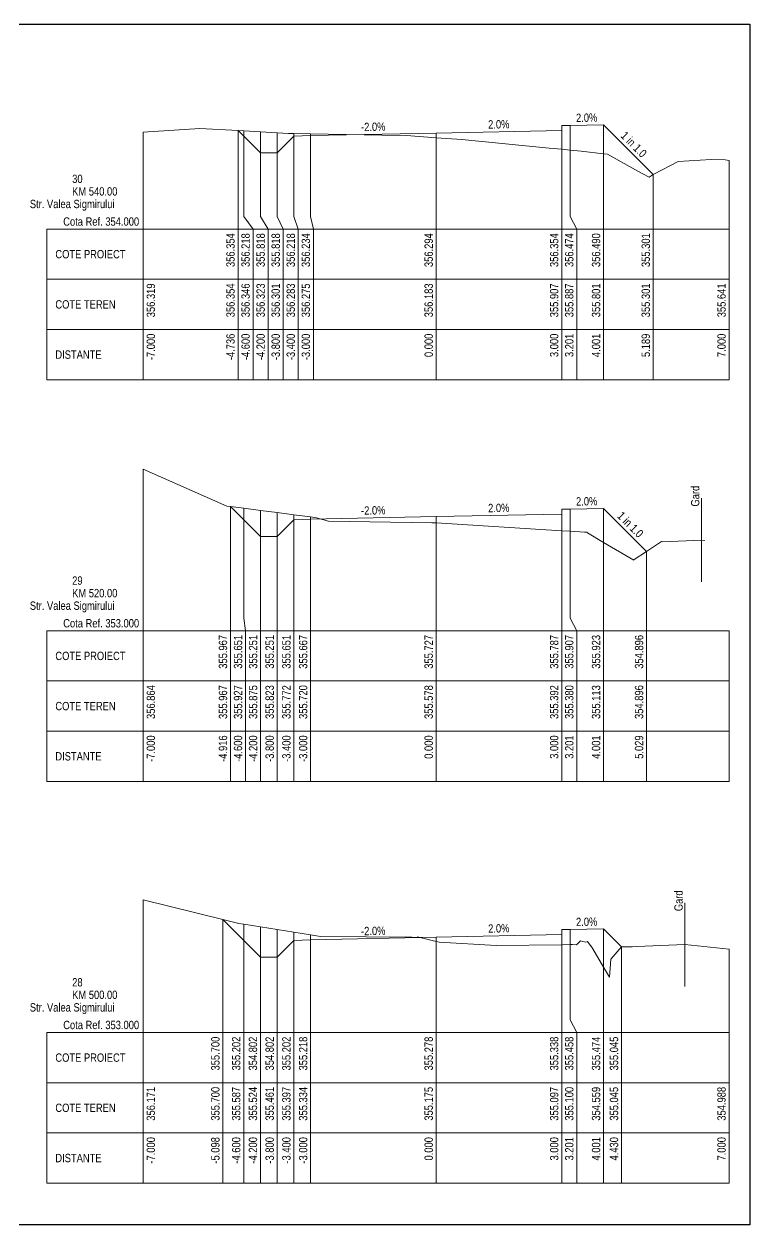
# Model space of a CAD drawing. Extents: x 1 to 634, y 0 to 594.
# Drawn here: x 267.15 to 284.5, y 0 to 28.7 of the extents above; entities that cross this region are included whole.
import ezdxf
from ezdxf.enums import TextEntityAlignment as Align

# ---------------------------------------------------------------- set-up
doc = ezdxf.new("R2010")
doc.units = 0
doc.header["$MEASUREMENT"] = 0
doc.layers.add('ARD-No Plot', color=1, linetype='Continuous', lineweight=0, plot=False)
for name, color, linetype, lineweight in [('Cartus', 7, 'Continuous', 0), ('DESIGN-TEXT', 7, 'Continuous', 0), ('EXISTING-TEXT', 7, 'Continuous', 0), ('LINES', 7, 'Continuous', 0), ('Text', 7, 'Continuous', 0), ('X-RL', 7, 'Continuous', 0), ('XPLOT-DESIGN', 5, 'Continuous', 0), ('XPLOT-EXISTING', 3, 'Continuous', 0), ('XPLOT-GRADE', 7, 'Continuous', 0), ('XPLOT-KM', 7, 'Continuous', 0), ('XPLOT-TITLE', 7, 'Continuous', 0)]:
    doc.layers.add(name, color=color, linetype=linetype, lineweight=lineweight)
doc.styles.add('$5$$0$Arial', font='arial.ttf', dxfattribs={"width": 0.8})

# ---------------------------------------------------------------- blocks, each defined once
blk = doc.blocks.new('$4$$0$A3_TRANSV_ALIN_TIRENA')
at = {"layer": ''}
blk.add_lwpolyline([(0, 0), (0, 287), (345, 287), (345, 0)], close=True, dxfattribs=at)

msp = doc.modelspace()

# ---------------------------------------------------------------- linework, layer by layer
at = {"layer": 'LINES'}
for p, q in [((270, 24.1), (270, 26.119)), ((270, 24.1), (270, 26.119)), ((272.264, 24.1), (272.264, 26.154)), ((272.264, 24.1), (272.264, 26.154)), ((272.264, 24.1), (272.264, 26.154)), ((272.4, 24.1), (272.4, 26.146)), ((272.4, 24.1), (272.4, 26.146)), ((272.4, 24.1), (272.4, 26.146)), ((272.8, 24.1), (272.8, 26.123)), ((272.8, 24.1), (272.8, 26.123)), ((272.8, 24.1), (272.8, 26.123)), ((280, 24.1), (280, 26.154)), ((280, 24.1), (280, 26.154)), ((280, 24.1), (280, 26.154)), ((280.201, 24.1), (280.201, 26.274)), ((280.201, 24.1), (280.201, 26.274)), ((280.201, 24.1), (280.201, 26.274)), ((281.001, 24.1), (281.001, 26.29)), ((281.001, 24.1), (281.001, 26.29)), ((281.001, 24.1), (281.001, 26.29)), ((273.2, 24.1), (273.2, 26.101)), ((273.2, 24.1), (273.2, 26.101)), ((273.2, 24.1), (273.2, 26.101)), ((273.6, 24.1), (273.6, 26.083)), ((273.6, 24.1), (273.6, 26.083)), ((273.6, 24.1), (273.6, 26.083)), ((274, 24.1), (274, 26.075)), ((274, 24.1), (274, 26.075)), ((274, 24.1), (274, 26.075)), ((277, 24.1), (277, 26.094)), ((277, 24.1), (277, 26.094)), ((277, 24.1), (277, 26.094)), ((284, 24.1), (284, 25.441)), ((284, 24.1), (284, 25.441)), ((282.189, 24.1), (282.189, 25.101)), ((282.189, 24.1), (282.189, 25.101)), ((282.189, 24.1), (282.189, 25.101)), ((270, 23.8), (270, 24.1)), ((270, 23.8), (270, 24.1)), ((272.264, 23.8), (272.264, 24.1)), ((272.264, 23.8), (272.264, 24.1)), ((272.264, 23.8), (272.264, 24.1)), ((272.624, 23.8), (272.4, 24.1)), ((272.624, 23.8), (272.4, 24.1)), ((272.624, 23.8), (272.4, 24.1)), ((272.984, 23.8), (272.8, 24.1)), ((272.984, 23.8), (272.8, 24.1)), ((272.984, 23.8), (272.8, 24.1)), ((273.344, 23.8), (273.2, 24.1)), ((273.344, 23.8), (273.2, 24.1)), ((273.344, 23.8), (273.2, 24.1)), ((273.704, 23.8), (273.6, 24.1)), ((273.704, 23.8), (273.6, 24.1)), ((273.704, 23.8), (273.6, 24.1)), ((274.064, 23.8), (274, 24.1)), ((274.064, 23.8), (274, 24.1)), ((274.064, 23.8), (274, 24.1)), ((277, 23.8), (277, 24.1)), ((277, 23.8), (277, 24.1)), ((277, 23.8), (277, 24.1)), ((280, 23.8), (280, 24.1)), ((280, 23.8), (280, 24.1)), ((280, 23.8), (280, 24.1)), ((280.36, 23.8), (280.201, 24.1)), ((280.36, 23.8), (280.201, 24.1)), ((280.36, 23.8), (280.201, 24.1)), ((281.001, 23.8), (281.001, 24.1)), ((281.001, 23.8), (281.001, 24.1)), ((281.001, 23.8), (281.001, 24.1)), ((282.189, 23.8), (282.189, 24.1)), ((282.189, 23.8), (282.189, 24.1)), ((282.189, 23.8), (282.189, 24.1)), ((284, 23.8), (284, 24.1)), ((284, 23.8), (284, 24.1)), ((267.698, 22.6), (267.698, 23.8)), ((267.698, 23.8), (270, 23.8)), ((270, 20.2), (270, 23.8)), ((270, 20.2), (270, 23.8)), ((270, 20.2), (270, 23.8)), ((270, 23.8), (284, 23.8)), ((272.264, 20.2), (272.264, 23.8)), ((272.264, 20.2), (272.264, 23.8)), ((272.264, 20.2), (272.264, 23.8)), ((272.624, 20.2), (272.624, 23.8)), ((272.624, 20.2), (272.624, 23.8)), ((272.624, 20.2), (272.624, 23.8)), ((272.984, 20.2), (272.984, 23.8)), ((272.984, 20.2), (272.984, 23.8)), ((272.984, 20.2), (272.984, 23.8)), ((273.344, 20.2), (273.344, 23.8)), ((273.344, 20.2), (273.344, 23.8)), ((273.344, 20.2), (273.344, 23.8)), ((273.704, 20.2), (273.704, 23.8)), ((273.704, 20.2), (273.704, 23.8)), ((273.704, 20.2), (273.704, 23.8)), ((274.064, 20.2), (274.064, 23.8)), ((274.064, 20.2), (274.064, 23.8)), ((274.064, 20.2), (274.064, 23.8)), ((277, 20.2), (277, 23.8)), ((277, 20.2), (277, 23.8)), ((277, 20.2), (277, 23.8)), ((280, 20.2), (280, 23.8)), ((280, 20.2), (280, 23.8)), ((280, 20.2), (280, 23.8)), ((280.36, 20.2), (280.36, 23.8)), ((280.36, 20.2), (280.36, 23.8)), ((280.36, 20.2), (280.36, 23.8)), ((281.001, 20.2), (281.001, 23.8)), ((281.001, 20.2), (281.001, 23.8)), ((281.001, 20.2), (281.001, 23.8)), ((282.189, 20.2), (282.189, 23.8)), ((282.189, 20.2), (282.189, 23.8)), ((282.189, 20.2), (282.189, 23.8)), ((284, 20.2), (284, 23.8)), ((284, 20.2), (284, 23.8)), ((284, 20.2), (284, 23.8)), ((267.698, 21.4), (267.698, 22.6)), ((267.698, 22.6), (270, 22.6)), ((270, 22.6), (267.698, 22.6)), ((270, 22.6), (284, 22.6)), ((267.698, 20.2), (267.698, 21.4)), ((267.698, 21.4), (270, 21.4)), ((270, 21.4), (267.698, 21.4)), ((270, 21.4), (284, 21.4)), ((270, 20.2), (267.698, 20.2)), ((270, 20.2), (284, 20.2)), ((270, 14.5), (270, 18.064)), ((270, 14.5), (270, 18.064)), ((270, 14.5), (270, 18.064)), ((270, 14.5), (270, 18.064)), ((283.34, 17.369), (283.34, 15.369)), ((272.084, 14.5), (272.084, 17.167)), ((272.084, 14.5), (272.084, 17.167)), ((272.084, 14.5), (272.084, 17.167)), ((272.4, 14.5), (272.4, 17.127)), ((272.4, 14.5), (272.4, 17.127)), ((272.4, 14.5), (272.4, 17.127)), ((272.8, 14.5), (272.8, 17.075)), ((272.8, 14.5), (272.8, 17.075)), ((272.8, 14.5), (272.8, 17.075)), ((273.2, 14.5), (273.2, 17.023)), ((273.2, 14.5), (273.2, 17.023)), ((273.2, 14.5), (273.2, 17.023)), ((273.6, 14.5), (273.6, 16.972)), ((273.6, 14.5), (273.6, 16.972)), ((273.6, 14.5), (273.6, 16.972)), ((280, 14.5), (280, 16.987)), ((280, 14.5), (280, 16.987)), ((280, 14.5), (280, 16.987)), ((280.201, 14.5), (280.201, 17.107)), ((280.201, 14.5), (280.201, 17.107)), ((280.201, 14.5), (280.201, 17.107)), ((281.001, 14.5), (281.001, 17.123)), ((281.001, 14.5), (281.001, 17.123)), ((281.001, 14.5), (281.001, 17.123)), ((274, 14.5), (274, 16.92)), ((274, 14.5), (274, 16.92)), ((274, 14.5), (274, 16.92)), ((277, 14.5), (277, 16.927)), ((277, 14.5), (277, 16.927)), ((277, 14.5), (277, 16.927)), ((282.029, 14.5), (282.029, 16.096)), ((282.029, 14.5), (282.029, 16.096)), ((282.029, 14.5), (282.029, 16.096)), ((270, 14.2), (270, 14.5)), ((270, 14.2), (270, 14.5)), ((270, 14.2), (270, 14.5)), ((270, 14.2), (270, 14.5)), ((272.084, 14.2), (272.084, 14.5)), ((272.084, 14.2), (272.084, 14.5)), ((272.084, 14.2), (272.084, 14.5)), ((272.444, 14.2), (272.4, 14.5)), ((272.444, 14.2), (272.4, 14.5)), ((272.444, 14.2), (272.4, 14.5)), ((272.804, 14.2), (272.8, 14.5)), ((272.804, 14.2), (272.8, 14.5)), ((272.804, 14.2), (272.8, 14.5)), ((273.2, 14.2), (273.2, 14.5)), ((273.2, 14.2), (273.2, 14.5)), ((273.2, 14.2), (273.2, 14.5)), ((273.6, 14.2), (273.6, 14.5)), ((273.6, 14.2), (273.6, 14.5)), ((273.6, 14.2), (273.6, 14.5)), ((274, 14.2), (274, 14.5)), ((274, 14.2), (274, 14.5)), ((274, 14.2), (274, 14.5)), ((277, 14.2), (277, 14.5)), ((277, 14.2), (277, 14.5)), ((277, 14.2), (277, 14.5)), ((280, 14.2), (280, 14.5)), ((280, 14.2), (280, 14.5)), ((280, 14.2), (280, 14.5)), ((280.36, 14.2), (280.201, 14.5)), ((280.36, 14.2), (280.201, 14.5)), ((280.36, 14.2), (280.201, 14.5)), ((281.001, 14.2), (281.001, 14.5)), ((281.001, 14.2), (281.001, 14.5)), ((281.001, 14.2), (281.001, 14.5)), ((282.029, 14.2), (282.029, 14.5)), ((282.029, 14.2), (282.029, 14.5)), ((282.029, 14.2), (282.029, 14.5)), ((267.698, 13), (267.698, 14.2)), ((267.698, 14.2), (270, 14.2)), ((270, 10.6), (270, 14.2)), ((270, 10.6), (270, 14.2)), ((270, 10.6), (270, 14.2)), ((270, 10.6), (270, 14.2)), ((270, 10.6), (270, 14.2)), ((270, 14.2), (284, 14.2)), ((272.084, 10.6), (272.084, 14.2)), ((272.084, 10.6), (272.084, 14.2)), ((272.084, 10.6), (272.084, 14.2)), ((272.444, 10.6), (272.444, 14.2)), ((272.444, 10.6), (272.444, 14.2)), ((272.444, 10.6), (272.444, 14.2)), ((272.804, 10.6), (272.804, 14.2)), ((272.804, 10.6), (272.804, 14.2)), ((272.804, 10.6), (272.804, 14.2)), ((273.2, 10.6), (273.2, 14.2)), ((273.2, 10.6), (273.2, 14.2)), ((273.2, 10.6), (273.2, 14.2)), ((273.6, 10.6), (273.6, 14.2)), ((273.6, 10.6), (273.6, 14.2)), ((273.6, 10.6), (273.6, 14.2)), ((274, 10.6), (274, 14.2)), ((274, 10.6), (274, 14.2)), ((274, 10.6), (274, 14.2)), ((277, 10.6), (277, 14.2)), ((277, 10.6), (277, 14.2)), ((277, 10.6), (277, 14.2)), ((280, 10.6), (280, 14.2)), ((280, 10.6), (280, 14.2)), ((280, 10.6), (280, 14.2)), ((280.36, 10.6), (280.36, 14.2)), ((280.36, 10.6), (280.36, 14.2)), ((280.36, 10.6), (280.36, 14.2)), ((281.001, 10.6), (281.001, 14.2)), ((281.001, 10.6), (281.001, 14.2)), ((281.001, 10.6), (281.001, 14.2)), ((282.029, 10.6), (282.029, 14.2)), ((282.029, 10.6), (282.029, 14.2)), ((282.029, 10.6), (282.029, 14.2)), ((284, 10.6), (284, 14.2)), ((267.698, 11.8), (267.698, 13)), ((267.698, 13), (270, 13)), ((270, 13), (267.698, 13)), ((270, 13), (284, 13)), ((267.698, 10.6), (267.698, 11.8)), ((267.698, 11.8), (270, 11.8)), ((270, 11.8), (267.698, 11.8)), ((270, 11.8), (284, 11.8)), ((270, 10.6), (267.698, 10.6)), ((270, 10.6), (284, 10.6)), ((270, 4.9), (270, 7.771)), ((270, 4.9), (270, 7.771)), ((282.942, 7.699), (282.942, 5.699)), ((271.902, 4.9), (271.902, 7.3)), ((271.902, 4.9), (271.902, 7.3)), ((271.902, 4.9), (271.902, 7.3)), ((272.4, 4.9), (272.4, 7.187)), ((272.4, 4.9), (272.4, 7.187)), ((272.4, 4.9), (272.4, 7.187)), ((272.8, 4.9), (272.8, 7.124)), ((272.8, 4.9), (272.8, 7.124)), ((272.8, 4.9), (272.8, 7.124)), ((273.2, 4.9), (273.2, 7.061)), ((273.2, 4.9), (273.2, 7.061)), ((273.2, 4.9), (273.2, 7.061)), ((273.6, 4.9), (273.6, 6.997)), ((273.6, 4.9), (273.6, 6.997)), ((273.6, 4.9), (273.6, 6.997)), ((274, 4.9), (274, 6.934)), ((274, 4.9), (274, 6.934)), ((274, 4.9), (274, 6.934)), ((280, 4.9), (280, 6.938)), ((280, 4.9), (280, 6.938)), ((280, 4.9), (280, 6.938)), ((280.201, 4.9), (280.201, 7.058)), ((280.201, 4.9), (280.201, 7.058)), ((280.201, 4.9), (280.201, 7.058)), ((281.001, 4.9), (281.001, 7.074)), ((281.001, 4.9), (281.001, 7.074)), ((281.001, 4.9), (281.001, 7.074)), ((277, 4.9), (277, 6.878)), ((277, 4.9), (277, 6.878)), ((277, 4.9), (277, 6.878)), ((281.43, 4.9), (281.43, 6.645)), ((281.43, 4.9), (281.43, 6.645)), ((281.43, 4.9), (281.43, 6.645)), ((284, 4.9), (284, 6.588)), ((284, 4.9), (284, 6.588)), ((270, 4.6), (270, 4.9)), ((270, 4.6), (270, 4.9)), ((271.902, 4.6), (271.902, 4.9)), ((271.902, 4.6), (271.902, 4.9)), ((271.902, 4.6), (271.902, 4.9)), ((272.4, 4.6), (272.4, 4.9)), ((272.4, 4.6), (272.4, 4.9)), ((272.4, 4.6), (272.4, 4.9)), ((272.8, 4.6), (272.8, 4.9)), ((272.8, 4.6), (272.8, 4.9)), ((272.8, 4.6), (272.8, 4.9)), ((273.2, 4.6), (273.2, 4.9)), ((273.2, 4.6), (273.2, 4.9)), ((273.2, 4.6), (273.2, 4.9)), ((273.6, 4.6), (273.6, 4.9)), ((273.6, 4.6), (273.6, 4.9)), ((273.6, 4.6), (273.6, 4.9)), ((274, 4.6), (274, 4.9)), ((274, 4.6), (274, 4.9)), ((274, 4.6), (274, 4.9)), ((277, 4.6), (277, 4.9)), ((277, 4.6), (277, 4.9)), ((277, 4.6), (277, 4.9)), ((280, 4.6), (280, 4.9)), ((280, 4.6), (280, 4.9)), ((280, 4.6), (280, 4.9)), ((280.36, 4.6), (280.201, 4.9)), ((280.36, 4.6), (280.201, 4.9)), ((280.36, 4.6), (280.201, 4.9)), ((281.001, 4.6), (281.001, 4.9)), ((281.001, 4.6), (281.001, 4.9)), ((281.001, 4.6), (281.001, 4.9)), ((281.43, 4.6), (281.43, 4.9)), ((281.43, 4.6), (281.43, 4.9)), ((281.43, 4.6), (281.43, 4.9)), ((284, 4.6), (284, 4.9)), ((284, 4.6), (284, 4.9)), ((267.698, 3.4), (267.698, 4.6)), ((267.698, 4.6), (270, 4.6)), ((270, 1), (270, 4.6)), ((270, 1), (270, 4.6)), ((270, 1), (270, 4.6)), ((270, 4.6), (284, 4.6)), ((271.902, 1), (271.902, 4.6)), ((271.902, 1), (271.902, 4.6)), ((271.902, 1), (271.902, 4.6)), ((272.4, 1), (272.4, 4.6)), ((272.4, 1), (272.4, 4.6)), ((272.4, 1), (272.4, 4.6)), ((272.8, 1), (272.8, 4.6)), ((272.8, 1), (272.8, 4.6)), ((272.8, 1), (272.8, 4.6)), ((273.2, 1), (273.2, 4.6)), ((273.2, 1), (273.2, 4.6)), ((273.2, 1), (273.2, 4.6)), ((273.6, 1), (273.6, 4.6)), ((273.6, 1), (273.6, 4.6)), ((273.6, 1), (273.6, 4.6)), ((274, 1), (274, 4.6)), ((274, 1), (274, 4.6)), ((274, 1), (274, 4.6)), ((277, 1), (277, 4.6)), ((277, 1), (277, 4.6)), ((277, 1), (277, 4.6)), ((280, 1), (280, 4.6)), ((280, 1), (280, 4.6)), ((280, 1), (280, 4.6)), ((280.36, 1), (280.36, 4.6)), ((280.36, 1), (280.36, 4.6)), ((280.36, 1), (280.36, 4.6)), ((281.001, 1), (281.001, 4.6)), ((281.001, 1), (281.001, 4.6)), ((281.001, 1), (281.001, 4.6)), ((281.43, 1), (281.43, 4.6)), ((281.43, 1), (281.43, 4.6)), ((281.43, 1), (281.43, 4.6)), ((284, 1), (284, 4.6)), ((284, 1), (284, 4.6)), ((284, 1), (284, 4.6)), ((267.698, 2.2), (267.698, 3.4)), ((267.698, 3.4), (270, 3.4)), ((270, 3.4), (267.698, 3.4)), ((270, 3.4), (284, 3.4)), ((267.698, 1), (267.698, 2.2)), ((267.698, 2.2), (270, 2.2)), ((270, 2.2), (267.698, 2.2)), ((270, 2.2), (284, 2.2)), ((270, 1), (267.698, 1)), ((270, 1), (284, 1))]:
    msp.add_line(p, q, dxfattribs=at)
at = {"layer": 'XPLOT-DESIGN'}
for p, q in [((272.264, 26.154), (272.4, 26.018)), ((277, 26.094), (280, 26.154)), ((280, 26.154), (280.001, 26.274)), ((280.001, 26.274), (280.201, 26.274)), ((280.201, 26.274), (281.001, 26.29)), ((281.001, 26.29), (282.189, 25.101)), ((272.4, 26.018), (272.8, 25.618)), ((273.2, 25.618), (273.6, 26.018)), ((273.6, 26.018), (274, 26.034)), ((274, 26.034), (277, 26.094)), ((272.8, 25.618), (273.2, 25.618)), ((272.084, 17.167), (272.4, 16.851)), ((277, 16.927), (280, 16.987)), ((280, 16.987), (280.001, 17.107)), ((280.001, 17.107), (280.201, 17.107)), ((280.201, 17.107), (281.001, 17.123)), ((281.001, 17.123), (282.029, 16.096)), ((272.4, 16.851), (272.8, 16.451)), ((273.2, 16.451), (273.6, 16.851)), ((273.6, 16.851), (274, 16.867)), ((274, 16.867), (277, 16.927)), ((272.8, 16.451), (273.2, 16.451)), ((271.902, 7.3), (272.4, 6.802)), ((277, 6.878), (280, 6.938)), ((280, 6.938), (280.001, 7.058)), ((280.001, 7.058), (280.201, 7.058)), ((280.201, 7.058), (281.001, 7.074)), ((281.001, 7.074), (281.43, 6.645)), ((272.4, 6.802), (272.8, 6.402)), ((273.2, 6.402), (273.6, 6.802)), ((273.6, 6.802), (274, 6.818)), ((274, 6.818), (277, 6.878)), ((272.8, 6.402), (273.2, 6.402))]:
    msp.add_line(p, q, dxfattribs=at)
at = {"layer": 'XPLOT-EXISTING'}
for p, q in [((270, 26.119), (271.348, 26.206)), ((270, 26.119), (270, 26.119)), ((271.348, 26.206), (272.264, 26.154)), ((272.264, 26.154), (272.4, 26.146)), ((272.4, 26.146), (272.8, 26.123)), ((272.8, 26.123), (273.2, 26.101)), ((273.2, 26.101), (273.474, 26.085)), ((273.474, 26.085), (273.6, 26.083)), ((273.6, 26.083), (274, 26.075)), ((274, 26.075), (275.698, 26.043)), ((275.698, 26.043), (276.288, 26.035)), ((276.288, 26.035), (277, 25.983)), ((277, 25.983), (277, 25.983)), ((277, 25.983), (277.612, 25.938)), ((277.612, 25.938), (279.704, 25.737)), ((279.704, 25.737), (280, 25.707)), ((280, 25.707), (280.201, 25.687)), ((280.201, 25.687), (280.469, 25.66)), ((280.469, 25.66), (281.001, 25.601)), ((281.001, 25.601), (281.093, 25.591)), ((281.093, 25.591), (281.816, 25.18)), ((282.202, 25.109), (282.78, 25.417)), ((282.78, 25.417), (283.573, 25.459)), ((283.573, 25.459), (283.903, 25.456)), ((283.903, 25.456), (284, 25.441)), ((281.816, 25.18), (282.094, 25.042)), ((282.094, 25.042), (282.189, 25.101)), ((282.189, 25.101), (282.202, 25.109)), ((270, 18.064), (270, 18.064)), ((270, 18.064), (271.996, 17.179)), ((271.996, 17.179), (272.084, 17.167)), ((272.084, 17.167), (272.4, 17.127)), ((272.4, 17.127), (272.8, 17.075)), ((272.8, 17.075), (273.2, 17.023)), ((273.2, 17.023), (273.6, 16.972)), ((273.6, 16.972), (274, 16.92)), ((274, 16.92), (274.137, 16.903)), ((274.137, 16.903), (274.429, 16.816)), ((274.429, 16.816), (276.898, 16.781)), ((276.898, 16.781), (276.987, 16.779)), ((276.987, 16.779), (277, 16.778)), ((277, 16.778), (277, 16.778)), ((277, 16.778), (280, 16.592)), ((280, 16.592), (280.201, 16.58)), ((280.201, 16.58), (280.546, 16.559)), ((280.546, 16.559), (280.599, 16.557)), ((280.599, 16.557), (280.608, 16.555)), ((280.608, 16.555), (280.615, 16.543)), ((280.615, 16.543), (281.001, 16.313)), ((282.419, 16.328), (283.34, 16.369)), ((283.34, 16.369), (283.42, 16.354)), ((281.001, 16.313), (281.721, 15.884)), ((281.735, 15.903), (282.029, 16.096)), ((282.029, 16.096), (282.388, 16.331)), ((282.388, 16.331), (282.419, 16.328)), ((281.721, 15.884), (281.735, 15.903)), ((270, 7.771), (270, 7.771)), ((270, 7.771), (271.902, 7.3)), ((271.902, 7.3), (272.285, 7.205)), ((272.285, 7.205), (272.4, 7.187)), ((272.4, 7.187), (272.8, 7.124)), ((272.8, 7.124), (273.2, 7.061)), ((273.2, 7.061), (273.6, 6.997)), ((273.6, 6.997), (274, 6.934)), ((274, 6.934), (274.233, 6.897)), ((274.233, 6.897), (276.417, 6.88)), ((276.417, 6.88), (276.546, 6.873)), ((276.546, 6.873), (276.557, 6.884)), ((276.557, 6.884), (277, 6.775)), ((277, 6.775), (277, 6.775)), ((277, 6.775), (277.068, 6.758)), ((277.068, 6.758), (278.437, 6.679)), ((278.437, 6.679), (280, 6.697)), ((280, 6.697), (280.201, 6.7)), ((280.201, 6.7), (280.262, 6.7)), ((280.262, 6.7), (280.352, 6.693)), ((280.352, 6.693), (280.447, 6.788)), ((280.447, 6.788), (280.502, 6.771)), ((280.502, 6.771), (280.573, 6.76)), ((280.573, 6.76), (280.616, 6.771)), ((280.616, 6.771), (280.682, 6.683)), ((280.682, 6.683), (280.699, 6.668)), ((280.699, 6.668), (280.741, 6.597)), ((281.173, 6.353), (281.43, 6.645)), ((281.43, 6.645), (281.434, 6.65)), ((281.434, 6.65), (281.681, 6.651)), ((281.681, 6.651), (281.795, 6.655)), ((281.795, 6.655), (282.942, 6.699)), ((282.942, 6.699), (284, 6.588)), ((280.741, 6.597), (281.001, 6.159)), ((281.14, 5.925), (281.173, 6.353)), ((281.001, 6.159), (281.14, 5.925))]:
    msp.add_line(p, q, dxfattribs=at)

# ---------------------------------------------------------------- block references
at = {"layer": 'Cartus', "xscale": 0.1, "yscale": 0.1, "zscale": 0.1}
msp.add_blockref('$4$$0$A3_TRANSV_ALIN_TIRENA', (250, 0), dxfattribs=at)

# ---------------------------------------------------------------- texts
at = {"layer": 'ARD-No Plot', "style": '$5$$0$Arial', "width": 0.8}
for p in [(268.3, 24.3), (268.3, 14.7), (268.3, 5.1)]:
    msp.add_text('Str. Valea Sigmirului', height=0.2, dxfattribs=at).set_placement(p, align=Align.CENTER)
at = {"layer": 'DESIGN-TEXT', "style": '$5$$0$Arial', "width": 0.8}
for s, p in [('356.354', (272.184, 23.7)), ('356.218', (272.544, 23.7)), ('355.818', (272.904, 23.7)), ('355.818', (273.264, 23.7)), ('356.218', (273.624, 23.7)), ('356.234', (273.984, 23.7)), ('356.294', (276.92, 23.7)), ('356.354', (279.92, 23.7)), ('356.474', (280.28, 23.7)), ('356.490', (280.921, 23.7)), ('355.301', (282.109, 23.7)), ('355.967', (272.004, 14.1)), ('355.651', (272.364, 14.1)), ('355.251', (272.724, 14.1)), ('355.251', (273.12, 14.1)), ('355.651', (273.52, 14.1)), ('355.667', (273.92, 14.1)), ('355.727', (276.92, 14.1)), ('355.787', (279.92, 14.1)), ('355.907', (280.28, 14.1)), ('355.923', (280.921, 14.1)), ('354.896', (281.949, 14.1)), ('355.700', (271.822, 4.5)), ('355.202', (272.32, 4.5)), ('354.802', (272.72, 4.5)), ('354.802', (273.12, 4.5)), ('355.202', (273.52, 4.5)), ('355.218', (273.92, 4.5)), ('355.278', (276.92, 4.5)), ('355.338', (279.92, 4.5)), ('355.458', (280.28, 4.5)), ('355.474', (280.921, 4.5)), ('355.045', (281.35, 4.5))]:
    msp.add_text(s, height=0.2, rotation=90, dxfattribs=at).set_placement(p, align=Align.RIGHT)
at = {"layer": 'EXISTING-TEXT', "style": '$5$$0$Arial', "width": 0.8}
for s, p in [('356.319', (270.28, 22.5)), ('356.319', (270.28, 22.5)), ('356.354', (272.184, 22.5)), ('356.346', (272.544, 22.5)), ('356.323', (272.904, 22.5)), ('356.301', (273.264, 22.5)), ('356.283', (273.624, 22.5)), ('356.275', (273.984, 22.5)), ('356.183', (276.92, 22.5)), ('356.183', (276.92, 22.5)), ('355.907', (279.92, 22.5)), ('355.887', (280.28, 22.5)), ('355.801', (280.921, 22.5)), ('355.301', (282.109, 22.5)), ('355.641', (283.92, 22.5)), ('356.864', (270.28, 12.9)), ('356.864', (270.28, 12.9)), ('355.967', (272.004, 12.9)), ('355.927', (272.364, 12.9)), ('355.875', (272.724, 12.9)), ('355.823', (273.12, 12.9)), ('355.772', (273.52, 12.9)), ('355.720', (273.92, 12.9)), ('355.578', (276.92, 12.9)), ('355.578', (276.92, 12.9)), ('355.392', (279.92, 12.9)), ('355.380', (280.28, 12.9)), ('355.113', (280.921, 12.9)), ('354.896', (281.949, 12.9)), ('356.171', (270.28, 3.3)), ('356.171', (270.28, 3.3)), ('355.700', (271.822, 3.3)), ('355.587', (272.32, 3.3)), ('355.524', (272.72, 3.3)), ('355.461', (273.12, 3.3)), ('355.397', (273.52, 3.3)), ('355.334', (273.92, 3.3)), ('355.175', (276.92, 3.3)), ('355.175', (276.92, 3.3)), ('355.097', (279.92, 3.3)), ('355.100', (280.28, 3.3)), ('354.559', (280.921, 3.3)), ('355.045', (281.35, 3.3)), ('354.988', (283.92, 3.3))]:
    msp.add_text(s, height=0.2, rotation=90, dxfattribs=at).set_placement(p, align=Align.RIGHT)
at = {"layer": 'Text', "style": '$5$$0$Arial', "width": 0.8}
for s, p in [('-7.000', (270.28, 21.3)), ('-7.000', (270.28, 21.3)), ('-4.736', (272.184, 21.3)), ('-4.736', (272.184, 21.3)), ('-4.736', (272.184, 21.3)), ('-4.600', (272.544, 21.3)), ('-4.600', (272.544, 21.3)), ('-4.600', (272.544, 21.3)), ('-4.200', (272.904, 21.3)), ('-4.200', (272.904, 21.3)), ('-4.200', (272.904, 21.3)), ('-3.800', (273.264, 21.3)), ('-3.800', (273.264, 21.3)), ('-3.800', (273.264, 21.3)), ('-3.400', (273.624, 21.3)), ('-3.400', (273.624, 21.3)), ('-3.400', (273.624, 21.3)), ('-3.000', (273.984, 21.3)), ('-3.000', (273.984, 21.3)), ('-3.000', (273.984, 21.3)), ('0.000', (276.92, 21.3)), ('0.000', (276.92, 21.3)), ('0.000', (276.92, 21.3)), ('3.000', (279.92, 21.3)), ('3.000', (279.92, 21.3)), ('3.000', (279.92, 21.3)), ('3.201', (280.28, 21.3)), ('3.201', (280.28, 21.3)), ('3.201', (280.28, 21.3)), ('4.001', (280.921, 21.3)), ('4.001', (280.921, 21.3)), ('4.001', (280.921, 21.3)), ('5.189', (282.109, 21.3)), ('5.189', (282.109, 21.3)), ('5.189', (282.109, 21.3)), ('7.000', (283.92, 21.3)), ('7.000', (283.92, 21.3)), ('-7.000', (270.28, 11.7)), ('-7.000', (270.28, 11.7)), ('-7.000', (270.28, 11.7)), ('-7.000', (270.28, 11.7)), ('-4.916', (272.004, 11.7)), ('-4.916', (272.004, 11.7)), ('-4.916', (272.004, 11.7)), ('-4.600', (272.364, 11.7)), ('-4.600', (272.364, 11.7)), ('-4.600', (272.364, 11.7)), ('-4.200', (272.724, 11.7)), ('-4.200', (272.724, 11.7)), ('-4.200', (272.724, 11.7)), ('-3.800', (273.12, 11.7)), ('-3.800', (273.12, 11.7)), ('-3.800', (273.12, 11.7)), ('-3.400', (273.52, 11.7)), ('-3.400', (273.52, 11.7)), ('-3.400', (273.52, 11.7)), ('-3.000', (273.92, 11.7)), ('-3.000', (273.92, 11.7)), ('-3.000', (273.92, 11.7)), ('0.000', (276.92, 11.7)), ('0.000', (276.92, 11.7)), ('0.000', (276.92, 11.7)), ('3.000', (279.92, 11.7)), ('3.000', (279.92, 11.7)), ('3.000', (279.92, 11.7)), ('3.201', (280.28, 11.7)), ('3.201', (280.28, 11.7)), ('3.201', (280.28, 11.7)), ('4.001', (280.921, 11.7)), ('4.001', (280.921, 11.7)), ('4.001', (280.921, 11.7)), ('5.029', (281.949, 11.7)), ('5.029', (281.949, 11.7)), ('5.029', (281.949, 11.7)), ('-7.000', (270.28, 2.1)), ('-7.000', (270.28, 2.1)), ('-5.098', (271.822, 2.1)), ('-5.098', (271.822, 2.1)), ('-5.098', (271.822, 2.1)), ('-4.600', (272.32, 2.1)), ('-4.600', (272.32, 2.1)), ('-4.600', (272.32, 2.1)), ('-4.200', (272.72, 2.1)), ('-4.200', (272.72, 2.1)), ('-4.200', (272.72, 2.1)), ('-3.800', (273.12, 2.1)), ('-3.800', (273.12, 2.1)), ('-3.800', (273.12, 2.1)), ('-3.400', (273.52, 2.1)), ('-3.400', (273.52, 2.1)), ('-3.400', (273.52, 2.1)), ('-3.000', (273.92, 2.1)), ('-3.000', (273.92, 2.1)), ('-3.000', (273.92, 2.1)), ('0.000', (276.92, 2.1)), ('0.000', (276.92, 2.1)), ('0.000', (276.92, 2.1)), ('3.000', (279.92, 2.1)), ('3.000', (279.92, 2.1)), ('3.000', (279.92, 2.1)), ('3.201', (280.28, 2.1)), ('3.201', (280.28, 2.1)), ('3.201', (280.28, 2.1)), ('4.001', (280.921, 2.1)), ('4.001', (280.921, 2.1)), ('4.001', (280.921, 2.1)), ('4.430', (281.35, 2.1)), ('4.430', (281.35, 2.1)), ('4.430', (281.35, 2.1)), ('7.000', (283.92, 2.1)), ('7.000', (283.92, 2.1))]:
    msp.add_text(s, height=0.2, rotation=90, dxfattribs=at).set_placement(p, align=Align.RIGHT)
for p in [(283.29, 17.169), (282.892, 7.499)]:
    msp.add_text('Gard', height=0.2, rotation=90, dxfattribs=at).set_placement(p)
at = {"layer": 'X-RL', "style": '$5$$0$Arial', "width": 0.8}
for s, p in [('Cota Ref. 354.000', (269.9, 23.88)), ('Cota Ref. 353.000', (269.9, 14.28)), ('Cota Ref. 353.000', (269.9, 4.68))]:
    msp.add_text(s, height=0.2, dxfattribs=at).set_placement(p, align=Align.RIGHT)
at = {"layer": 'XPLOT-GRADE', "style": '$5$$0$Arial', "width": 0.8}
for s, rotation, p in [('2.0%', 1.1458, (278.498, 26.204)), ('2.0%', 1.1458, (280.599, 26.362)), ('-2.0%', 1.1458, (275.498, 26.144)), ('1 in 1.0', 315, (281.652, 25.752)), ('2.0%', 1.1458, (278.498, 17.037)), ('2.0%', 1.1458, (280.599, 17.195)), ('-2.0%', 1.1458, (275.498, 16.977)), ('1 in 1.0', 315, (281.571, 16.666)), ('2.0%', 1.1458, (278.498, 6.988)), ('2.0%', 1.1458, (280.599, 7.146)), ('-2.0%', 1.1458, (275.498, 6.928))]:
    msp.add_text(s, height=0.2, rotation=rotation, dxfattribs=at).set_placement(p, align=Align.CENTER)
at = {"layer": 'XPLOT-KM', "style": '$5$$0$Arial', "width": 0.8}
for s, p in [('30', (268.3, 24.9)), ('KM 540.00', (268.3, 24.6)), ('29', (268.3, 15.3)), ('KM 520.00', (268.3, 15)), ('28', (268.3, 5.7)), ('KM 500.00', (268.3, 5.4))]:
    msp.add_text(s, height=0.2, dxfattribs=at).set_placement(p)
at = {"layer": 'XPLOT-TITLE', "style": '$5$$0$Arial', "width": 0.8}
for s, p in [('COTE PROIECT', (267.898, 23.1)), ('COTE TEREN', (267.898, 21.9)), ('DISTANTE', (267.898, 20.7)), ('COTE PROIECT', (267.898, 13.5)), ('COTE TEREN', (267.898, 12.3)), ('DISTANTE', (267.898, 11.1)), ('COTE PROIECT', (267.898, 3.9)), ('COTE TEREN', (267.898, 2.7)), ('DISTANTE', (267.898, 1.5))]:
    msp.add_text(s, height=0.2, dxfattribs=at).set_placement(p)

doc.saveas('drawing.dxf')
